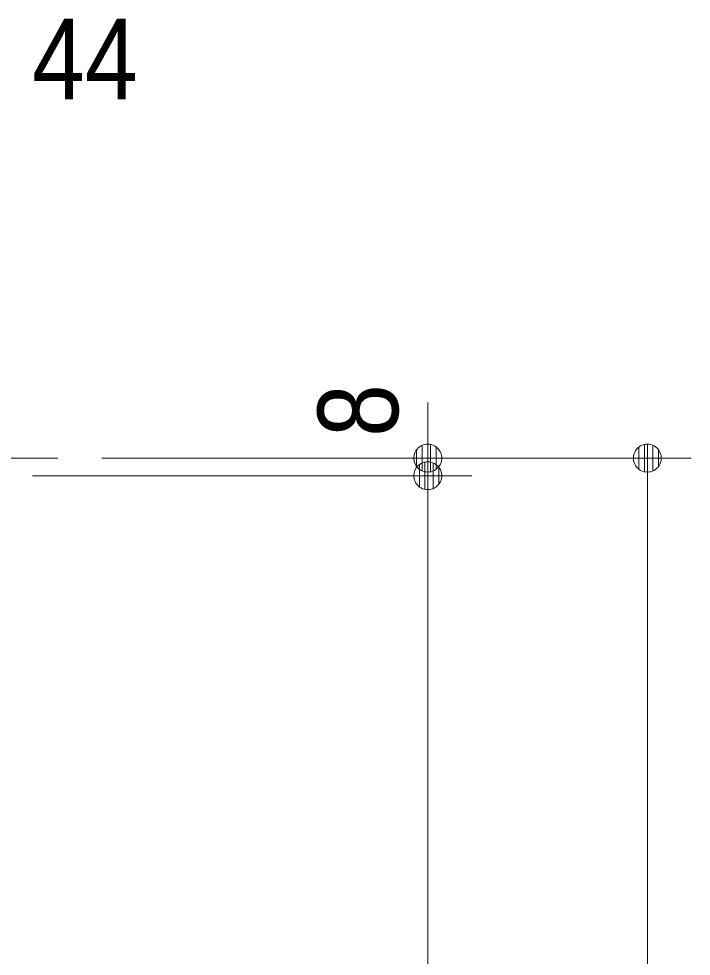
# Model space of a CAD drawing. Units: millimetres, scale not verified. Extents: x -6062 to 6062, y -3045 to 3045.
# Drawn here: x -632.3 to -326, y 123.1 to 550.1 of the extents above; entities that cross this region are included whole.
import ezdxf
from ezdxf.enums import TextEntityAlignment as Align

# ---------------------------------------------------------------- set-up
doc = ezdxf.new("R2010")
doc.units = ezdxf.units.MM
doc.header["$LTSCALE"] = 20
for name, color, linetype, lineweight in [('0-1_2寸法-1', 7, 'Continuous', 9), ('0-2_0', 7, 'Continuous', 9), ('0-3_3一般', 7, 'Continuous', 9), ('0-5_2寸法-2', 7, 'Continuous', 9)]:
    doc.layers.add(name, color=color, linetype=linetype, lineweight=lineweight)
doc.styles.add('ＭＳ Ｐゴシック', font='')
doc.styles.get('ＭＳ Ｐゴシック').set_extended_font_data('MS PGothic')

# ---------------------------------------------------------------- blocks, each defined once
blk = doc.blocks.new('グループ-39')
at = {"layer": '0-3_3一般'}
blk.add_line((20035.3, 7000), (23458.8, 7000), dxfattribs=at)
blk = doc.blocks.new('グループ-59')
at = {"layer": '0-3_3一般'}
blk.add_blockref('グループ-39', (0, 0), dxfattribs=at)
blk = doc.blocks.new('_Dot')
at = {"layer": '0-2_0'}
for p, q in [((-10, 0), (-20, 0)), ((9.78, 2), (-9.78, 2)), ((7.99, 6), (-7.99, 6)), ((9.16, -3.98), (-9.16, -3.98)), ((6, -7.98), (-6, -7.98))]:
    blk.add_line(p, q, dxfattribs=at)
for points in [[(10, 0), (9.92, 1.25), (9.69, 2.49), (9.3, 3.68), (8.76, 4.82), (8.09, 5.88), (7.29, 6.85), (6.37, 7.71), (5.36, 8.44), (4.26, 9.05), (3.09, 9.51), (1.87, 9.82), (0.63, 9.98), (-0.63, 9.98), (-1.87, 9.82), (-3.09, 9.51), (-4.26, 9.05), (-5.36, 8.44), (-6.37, 7.71), (-7.29, 6.85), (-8.09, 5.88), (-8.76, 4.82), (-9.3, 3.68), (-9.69, 2.49), (-9.92, 1.25), (-10, 0), (0, 0)], [(-10, 0), (-9.92, -1.25), (-9.69, -2.49), (-9.3, -3.68), (-8.76, -4.82), (-8.09, -5.88), (-7.29, -6.85), (-6.37, -7.71), (-5.36, -8.44), (-4.26, -9.05), (-3.09, -9.51), (-1.87, -9.82), (-0.63, -9.98), (0.63, -9.98), (1.87, -9.82), (3.09, -9.51), (4.26, -9.05), (5.36, -8.44), (6.37, -7.71), (7.29, -6.85), (8.09, -5.88), (8.76, -4.82), (9.3, -3.68), (9.69, -2.49), (9.92, -1.25), (10, 0), (0, 0)]]:
    blk.add_lwpolyline(points, close=True, dxfattribs=at)

msp = doc.modelspace()

# ---------------------------------------------------------------- linework, layer by layer
at = {"layer": '0-1_2寸法-1'}
for p, q in [((-426.04, 350), (-326.04, 350)), ((-626.04, 342), (-426.04, 342)), ((-346.04, -1987.29), (-346.04, 337.29)), ((-446.04, -1987.29), (-446.04, 329.29))]:
    msp.add_line(p, q, dxfattribs=at)
at = {"layer": '0-5_2寸法-2'}
for p, q in [((-446.04, 362.71), (-446.04, 375.42)), ((-594.56, 350), (-426.04, 350)), ((-446.04, 350), (-446.04, 342)), ((-626.04, 342), (-426.04, 342)), ((-446.04, 329.29), (-446.04, 316.58))]:
    msp.add_line(p, q, dxfattribs=at)

# ---------------------------------------------------------------- block references
at = {"layer": '0-1_2寸法-1', "xscale": 0.6356201, "yscale": 0.6356201, "rotation": 90}
for p in [(-346.04, 350), (-446.04, 342)]:
    msp.add_blockref('_Dot', p, dxfattribs=at)
at = {"layer": '0-3_3一般', "xscale": 0.05, "yscale": 0.05}
msp.add_blockref('グループ-59', (-1787.5, 0), dxfattribs=at)
at = {"layer": '0-5_2寸法-2', "xscale": 0.6356201, "yscale": 0.6356201}
for p, rotation in [((-446.04, 350), 270), ((-446.04, 342), 90)]:
    msp.add_blockref('_Dot', p, dxfattribs=dict(at, rotation=rotation))

# ---------------------------------------------------------------- texts
at = {"layer": '0-5_2寸法-2', "style": 'ＭＳ Ｐゴシック', "width": 0.9}
msp.add_text('44', height=36.66, dxfattribs=at).set_placement((-626.19, 502.48), align=Align.BOTTOM_LEFT)
msp.add_text('8', height=36.66, rotation=90, dxfattribs=at).set_placement((-448.52, 359.7), align=Align.BOTTOM_LEFT)

doc.saveas('drawing.dxf')
